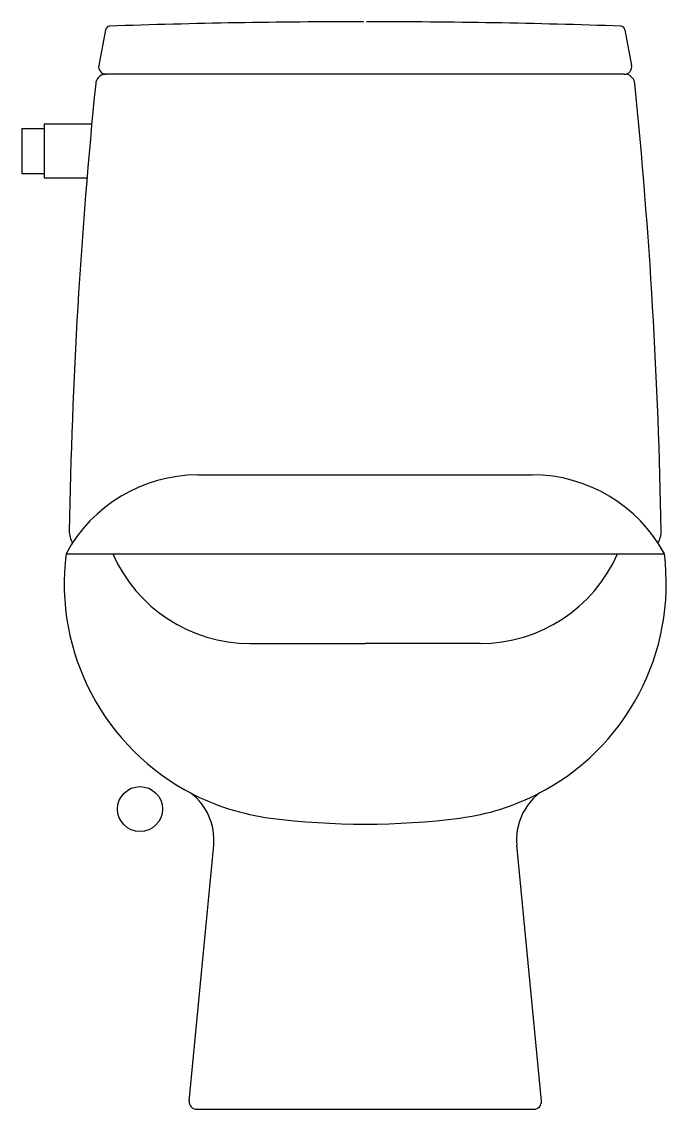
# Model space of a CAD drawing. Extents: x 1631 to 2060, y 1383 to 2107.
import ezdxf

# ---------------------------------------------------------------- set-up
doc = ezdxf.new("R2010")
doc.units = 0
doc.header["$LTSCALE"] = 50
doc.layers.add('FINA', color=6, linetype='CONTINUOUS')
doc.layers.add('GROSSA', color=3, linetype='CONTINUOUS')

msp = doc.modelspace()

# ---------------------------------------------------------------- linework, layer by layer
at = {"layer": 'FINA', "color": 0}
msp.add_circle((1709.74, 1582.84), 15, dxfattribs=at)
at = {"layer": 'FINA', "color": 0, "linetype": 'CONTINUOUS'}
for centre, radius, start, end in [((1816.68, 1733.04), 157.48, 242.36092, 262.68085), ((1902.81, 1733.05), 157.48, 277.31687, 297.55533), ((1859.74, 2068.35), 495.54, 262.68181, 277.31819)]:
    msp.add_arc(centre, radius, start, end, dxfattribs=at)
at = {"layer": 'GROSSA', "color": 0, "linetype": 'CONTINUOUS'}
for p, q in [((1686.75, 2102.04), (1682.25, 2078.34)), ((2032.74, 2102.04), (2037.24, 2078.34)), ((1684.69, 2072.14), (1686.65, 2072.89)), ((1684.69, 2072.14), (1686.65, 2072.89)), ((1684.69, 2072.14), (1685.85, 2072.59)), ((2032.33, 2072.41), (1687.16, 2072.41)), ((2034.8, 2072.14), (2033.64, 2072.59)), ((1630.93, 2036.37), (1630.93, 2006.37)), ((1630.93, 2036.37), (1645.93, 2036.37)), ((1645.93, 2039.37), (1645.93, 2003.37)), ((1645.93, 2039.37), (1677.57, 2039.37)), ((1630.93, 2006.37), (1645.93, 2006.37)), ((1645.93, 2003.37), (1674.39, 2003.37)), ((1748.47, 1805.49), (1971.02, 1805.49)), ((1660.47, 1752.99), (1670.14, 1752.99)), ((1670.14, 1752.99), (2059.01, 1752.99)), ((1673.59, 1752.99), (1715.73, 1752.99)), ((1783.18, 1693.12), (1859.74, 1693.12)), ((1936.3, 1693.12), (1859.74, 1693.12)), ((1742.41, 1388.32), (1758.84, 1558.89)), ((1977.08, 1388.32), (1960.65, 1558.89)), ((1747.39, 1382.84), (1972.1, 1382.84))]:
    msp.add_line(p, q, dxfattribs=at)
for centre, radius, start, end in [((1689.7, 2101.48), 3, 92.37689, 169.25966), ((1858.86, -2830.62), 4938.02, 90, 91.96943), ((1860.63, -2830.62), 4938.02, 88.03057, 90), ((2029.79, 2101.48), 3, 10.78728, 87.91251), ((1687.16, 2077.41), 5, 169.2204, 270.60263), ((2032.33, 2077.41), 5, 270, 10.75075), ((5240, 1706.29), 3577.97, 174.22579, 179.00824), ((1687.24, 2065.51), 7.1, 111.00955, 173.94058), ((2032.25, 2065.51), 7.1, 6.05942, 68.99045), ((-1520.68, 1706.27), 3578.14, 0.99203, 5.77426), ((1748.47, 1705.49), 100, 90.1911, 151.64111), ((1971.02, 1705.49), 100, 28.36044, 90), ((1677.57, 1767.99), 15, 179.13062, 211.33006), ((2041.91, 1768), 15.01, 328.66882, 0.85338), ((1816.68, 1733.04), 157.48, 172.72267, 242.93511), ((1783.18, 1793.12), 100, 203.65984, 269.85229), ((1936.3, 1793.12), 100, 270, 336.33928), ((1902.81, 1733.05), 157.48, 296.95249, 7.27674), ((1719.4, 1562.24), 39.58, 355.15014, 52.25056), ((2000.3, 1562.2), 39.79, 128.2767, 184.76276), ((1747.39, 1387.84), 5, 174.50333, 270), ((1972.1, 1387.84), 5, 270, 5.49667)]:
    msp.add_arc(centre, radius, start, end, dxfattribs=at)

doc.saveas('drawing.dxf')
